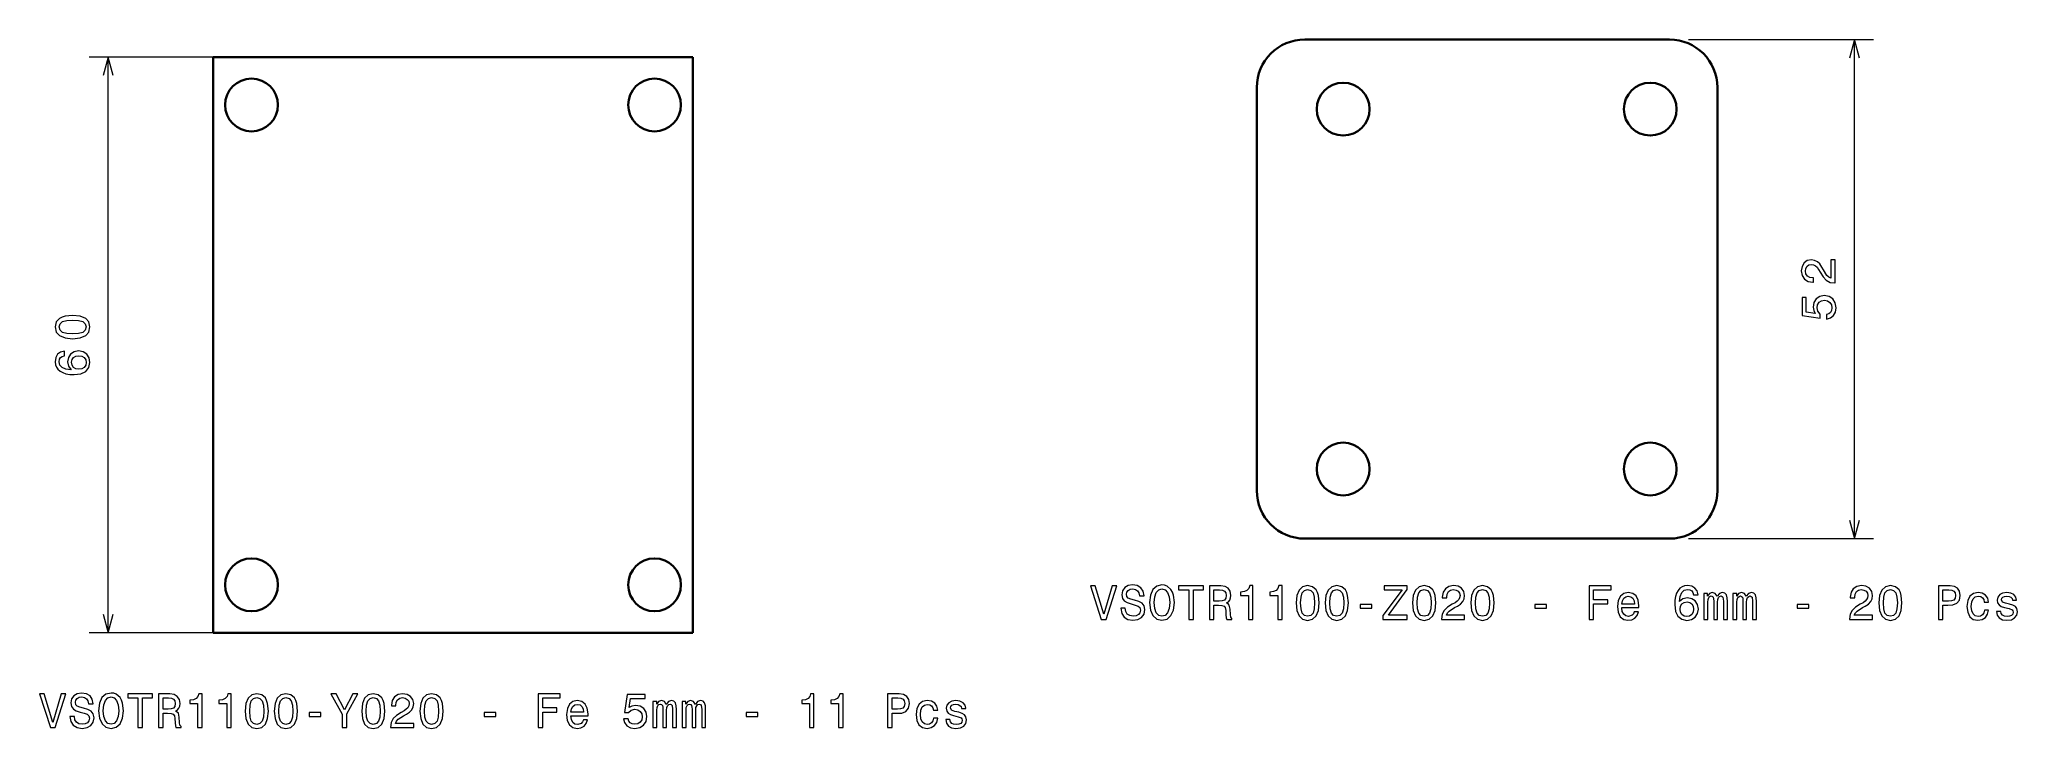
# Model space of a CAD drawing. Extents: x 105 to 312, y 65 to 137.
import ezdxf

# ---------------------------------------------------------------- set-up
doc = ezdxf.new("R2010")
doc.units = 0

msp = doc.modelspace()

# ---------------------------------------------------------------- linework, layer by layer
at = {"color": 7, "lineweight": 35}
for p, q in [((275.25, 136.82), (237.25, 136.82)), ((123.5, 135), (123.5, 75)), ((163.5, 135), (133.5, 135)), ((173.5, 75), (173.5, 135)), ((232.25, 95.32), (232.25, 126.32)), ((280.25, 95.32), (280.25, 126.32)), ((237.25, 84.82), (275.25, 84.82)), ((163.5, 75), (133.5, 75))]:
    msp.add_line(p, q, dxfattribs=at)
at = {"color": 7, "lineweight": 13, "ltscale": 0.481663}
for p, q in [((277.25, 136.82), (296.52, 136.82)), ((277.25, 84.82), (296.52, 84.82))]:
    msp.add_line(p, q, dxfattribs=at)
at = {"color": 7, "lineweight": 13}
for p, q in [((294.52, 84.82), (294.52, 136.82)), ((131.5, 135), (110.57, 135)), ((112.57, 75), (112.57, 135)), ((131.5, 75), (110.57, 75))]:
    msp.add_line(p, q, dxfattribs=at)
at = {"color": 7, "lineweight": 35, "ltscale": 0.25}
for p, q in [((133.5, 135), (123.5, 135)), ((173.5, 135), (163.5, 135)), ((123.5, 75), (133.5, 75)), ((163.5, 75), (173.5, 75))]:
    msp.add_line(p, q, dxfattribs=at)
at = {"color": 7, "lineweight": 35, "ltscale": 0.1375}
for p, q in [((232.25, 131.82), (232.25, 126.32)), ((280.25, 126.32), (280.25, 131.82)), ((232.25, 95.32), (232.25, 89.82)), ((280.25, 89.82), (280.25, 95.32))]:
    msp.add_line(p, q, dxfattribs=at)
at = {"color": 7, "lineweight": 13}
for points in [[(295.04, 134.89), (294.52, 136.82), (294, 134.89)], [(113.09, 133.07), (112.57, 135), (112.05, 133.07)], [(294, 86.75), (294.52, 84.82), (295.04, 86.75)], [(112.05, 76.93), (112.57, 75), (113.09, 76.93)]]:
    msp.add_lwpolyline(points, dxfattribs=at)
for points in [[(292.52, 111.46), (292.52, 113.86), (292.08, 113.86), (292.08, 111.96), (291.85, 112.07), (291.65, 112.25), (291.29, 112.81), (291.14, 113.1), (290.92, 113.44), (290.67, 113.67), (290.37, 113.81), (290.04, 113.86), (289.61, 113.78), (289.28, 113.54), (289.07, 113.17), (288.99, 112.71), (289.08, 112.22), (289.32, 111.85), (289.69, 111.62), (290.19, 111.54), (290.26, 111.54), (290.26, 111.99), (290.22, 111.99), (289.88, 112.04), (289.63, 112.18), (289.47, 112.39), (289.41, 112.68), (289.46, 112.97), (289.59, 113.19), (289.78, 113.33), (290.03, 113.38), (290.26, 113.35), (290.46, 113.25), (290.63, 113.09), (290.78, 112.87), (290.94, 112.57), (291.26, 112.08), (291.59, 111.73), (291.99, 111.52), (292.5, 111.46)], [(291.6, 107.7), (292.02, 107.81), (292.34, 108.06), (292.54, 108.42), (292.62, 108.88), (292.53, 109.39), (292.28, 109.79), (291.89, 110.04), (291.38, 110.14), (290.91, 110.05), (290.55, 109.81), (290.31, 109.43), (290.22, 108.94), (290.28, 108.57), (290.45, 108.27), (289.51, 108.42), (289.51, 109.95), (289.09, 109.95), (289.09, 108.08), (290.95, 107.8), (290.95, 108.2), (290.71, 108.5), (290.63, 108.87), (290.68, 109.19), (290.84, 109.44), (291.09, 109.6), (291.41, 109.65), (291.73, 109.6), (291.97, 109.43), (292.13, 109.19), (292.18, 108.87), (292.15, 108.6), (292.03, 108.39), (291.85, 108.24), (291.6, 108.17)], [(108.86, 105.65), (109.65, 105.73), (110.22, 105.97), (110.56, 106.34), (110.67, 106.87), (110.56, 107.39), (110.22, 107.77), (109.65, 108), (108.86, 108.08), (108.07, 108), (107.76, 107.9), (107.5, 107.77), (107.16, 107.39), (107.04, 106.87), (107.16, 106.34), (107.51, 105.97), (108.07, 105.73)], [(108.86, 106.14), (108.25, 106.18), (107.81, 106.3), (107.55, 106.53), (107.46, 106.87), (107.55, 107.2), (107.81, 107.43), (108.25, 107.55), (108.86, 107.59), (109.47, 107.55), (109.91, 107.43), (110.17, 107.2), (110.26, 106.87), (110.17, 106.53), (109.91, 106.3), (109.47, 106.18)], [(108.01, 104.34), (107.6, 104.25), (107.3, 104.02), (107.11, 103.68), (107.04, 103.24), (107.08, 102.94), (107.17, 102.68), (107.33, 102.46), (107.55, 102.26), (107.83, 102.11), (108.17, 102), (108.57, 101.93), (109.02, 101.91), (109.73, 101.99), (110.25, 102.24), (110.56, 102.64), (110.67, 103.18), (110.58, 103.67), (110.34, 104.04), (109.97, 104.29), (109.49, 104.37), (109.02, 104.29), (108.65, 104.05), (108.42, 103.7), (108.33, 103.25), (108.44, 102.77), (108.72, 102.42), (108.17, 102.49), (107.77, 102.65), (107.53, 102.9), (107.45, 103.24), (107.49, 103.5), (107.6, 103.69), (107.77, 103.81), (108.01, 103.88)], [(109.5, 103.88), (109.82, 103.83), (110.06, 103.69), (110.22, 103.46), (110.27, 103.18), (110.22, 102.88), (110.06, 102.65), (109.82, 102.51), (109.5, 102.46), (109.19, 102.51), (108.96, 102.65), (108.8, 102.88), (108.75, 103.2), (108.8, 103.47), (108.95, 103.69), (109.19, 103.83)], [(217.18, 79.91), (216.3, 76.93), (215.4, 79.91), (214.92, 79.91), (216.05, 76.4), (216.55, 76.4), (217.66, 79.91)], [(218.54, 77.56), (218.08, 77.56), (218.18, 77.02), (218.43, 76.63), (218.82, 76.39), (219.35, 76.31), (219.87, 76.39), (220.25, 76.61), (220.5, 76.96), (220.59, 77.42), (220.52, 77.83), (220.3, 78.1), (219.96, 78.27), (219.5, 78.4), (219.11, 78.5), (218.85, 78.61), (218.71, 78.77), (218.66, 79.02), (218.71, 79.25), (218.84, 79.42), (219.04, 79.54), (219.32, 79.58), (219.6, 79.53), (219.82, 79.39), (219.97, 79.17), (220.04, 78.86), (220.5, 78.86), (220.5, 78.87), (220.42, 79.34), (220.18, 79.7), (219.8, 79.92), (219.3, 79.99), (218.85, 79.92), (218.49, 79.71), (218.27, 79.38), (218.19, 78.95), (218.25, 78.58), (218.44, 78.32), (218.75, 78.15), (219.16, 78.02), (219.57, 77.9), (219.88, 77.79), (220.06, 77.63), (220.13, 77.37), (220.07, 77.1), (219.91, 76.9), (219.67, 76.77), (219.37, 76.73), (219.02, 76.79), (218.76, 76.95), (218.59, 77.21)], [(221.08, 78.15), (221.17, 77.37), (221.43, 76.79), (221.84, 76.43), (222.37, 76.31), (222.9, 76.43), (223.31, 76.79), (223.57, 77.37), (223.67, 78.15), (223.57, 78.93), (223.46, 79.25), (223.31, 79.51), (222.9, 79.87), (222.65, 79.96), (222.37, 80), (221.83, 79.87), (221.42, 79.52), (221.17, 78.94)], [(221.56, 78.15), (221.62, 78.76), (221.78, 79.21), (222.04, 79.48), (222.37, 79.58), (222.7, 79.48), (222.96, 79.21), (223.12, 78.76), (223.18, 78.15), (223.12, 77.54), (222.96, 77.09), (222.7, 76.82), (222.37, 76.73), (222.04, 76.82), (221.78, 77.09), (221.62, 77.54)], [(225.18, 76.4), (225.64, 76.4), (225.64, 79.48), (226.7, 79.48), (226.7, 79.9), (224.11, 79.9), (224.11, 79.48), (225.18, 79.48)], [(227.32, 76.4), (227.79, 76.4), (227.79, 77.88), (228.27, 77.88), (228.62, 77.86), (228.84, 77.79), (228.96, 77.63), (229.01, 77.33), (229.04, 76.88), (229.07, 76.58), (229.13, 76.4), (229.66, 76.4), (229.66, 76.5), (229.54, 76.64), (229.5, 76.9), (229.47, 77.47), (229.38, 77.89), (229.27, 78.02), (229.08, 78.11), (229.29, 78.24), (229.43, 78.41), (229.52, 78.64), (229.55, 78.9), (229.48, 79.33), (229.28, 79.65), (228.94, 79.84), (228.49, 79.9), (227.32, 79.9)], [(228.36, 79.47), (228.67, 79.44), (228.88, 79.35), (229.02, 79.17), (229.06, 78.89), (229.01, 78.6), (228.88, 78.42), (228.65, 78.33), (228.33, 78.31), (227.79, 78.31), (227.79, 79.47)], [(231.39, 76.4), (231.85, 76.4), (231.85, 79.93), (231.51, 79.93), (231.41, 79.62), (231.23, 79.41), (230.96, 79.29), (230.57, 79.25), (230.57, 78.89), (231.39, 78.89)], [(234.43, 76.4), (234.88, 76.4), (234.88, 79.93), (234.54, 79.93), (234.45, 79.62), (234.27, 79.41), (233.99, 79.29), (233.61, 79.25), (233.61, 78.89), (234.43, 78.89)], [(236.34, 78.11), (236.41, 77.32), (236.65, 76.76), (237.03, 76.41), (237.55, 76.3), (238.07, 76.41), (238.45, 76.76), (238.68, 77.32), (238.76, 78.11), (238.68, 78.9), (238.59, 79.21), (238.45, 79.47), (238.07, 79.81), (237.55, 79.93), (237.03, 79.81), (236.65, 79.46), (236.41, 78.9)], [(236.82, 78.11), (236.86, 78.72), (236.99, 79.16), (237.21, 79.42), (237.55, 79.51), (237.88, 79.42), (238.11, 79.16), (238.24, 78.72), (238.28, 78.11), (238.24, 77.5), (238.11, 77.06), (237.88, 76.8), (237.55, 76.72), (237.21, 76.8), (236.99, 77.06), (236.86, 77.5)], [(239.37, 78.11), (239.45, 77.32), (239.69, 76.76), (240.06, 76.41), (240.59, 76.3), (241.11, 76.41), (241.49, 76.76), (241.72, 77.32), (241.8, 78.11), (241.72, 78.9), (241.62, 79.21), (241.49, 79.47), (241.11, 79.81), (240.59, 79.93), (240.06, 79.81), (239.69, 79.46), (239.45, 78.9)], [(239.86, 78.11), (239.9, 78.72), (240.02, 79.16), (240.25, 79.42), (240.59, 79.51), (240.92, 79.42), (241.15, 79.16), (241.27, 78.72), (241.31, 78.11), (241.27, 77.5), (241.15, 77.06), (240.92, 76.8), (240.59, 76.72), (240.25, 76.8), (240.02, 77.06), (239.9, 77.5)], [(245.4, 76.4), (247.92, 76.4), (247.92, 76.83), (245.96, 76.83), (247.92, 79.5), (247.92, 79.9), (245.54, 79.9), (245.54, 79.48), (247.39, 79.48), (245.4, 76.81)], [(248.48, 78.11), (248.56, 77.32), (248.79, 76.76), (249.17, 76.41), (249.7, 76.3), (250.22, 76.41), (250.59, 76.76), (250.83, 77.32), (250.91, 78.11), (250.83, 78.9), (250.73, 79.21), (250.59, 79.47), (250.22, 79.81), (249.7, 79.93), (249.17, 79.81), (248.79, 79.46), (248.56, 78.9)], [(248.96, 78.11), (249.01, 78.72), (249.13, 79.16), (249.36, 79.42), (249.7, 79.51), (250.03, 79.42), (250.26, 79.16), (250.38, 78.72), (250.42, 78.11), (250.38, 77.5), (250.26, 77.06), (250.03, 76.8), (249.7, 76.72), (249.36, 76.8), (249.13, 77.06), (249.01, 77.5)], [(251.5, 76.4), (253.91, 76.4), (253.91, 76.84), (252.01, 76.84), (252.11, 77.07), (252.29, 77.27), (252.85, 77.63), (253.15, 77.78), (253.48, 78), (253.72, 78.25), (253.86, 78.55), (253.91, 78.88), (253.82, 79.31), (253.58, 79.64), (253.22, 79.85), (252.75, 79.93), (252.27, 79.84), (251.9, 79.6), (251.66, 79.23), (251.58, 78.73), (251.58, 78.66), (252.04, 78.66), (252.04, 78.7), (252.09, 79.04), (252.22, 79.29), (252.44, 79.45), (252.73, 79.51), (253.02, 79.46), (253.24, 79.33), (253.38, 79.14), (253.43, 78.89), (253.39, 78.66), (253.3, 78.46), (253.14, 78.29), (252.91, 78.14), (252.62, 77.98), (252.12, 77.66), (251.77, 77.33), (251.57, 76.93), (251.5, 76.42)], [(254.55, 78.11), (254.63, 77.32), (254.87, 76.76), (255.24, 76.41), (255.77, 76.3), (256.29, 76.41), (256.67, 76.76), (256.9, 77.32), (256.98, 78.11), (256.9, 78.9), (256.8, 79.21), (256.67, 79.47), (256.29, 79.81), (255.77, 79.93), (255.24, 79.81), (254.87, 79.46), (254.63, 78.9)], [(255.04, 78.11), (255.08, 78.72), (255.2, 79.16), (255.43, 79.42), (255.77, 79.51), (256.1, 79.42), (256.33, 79.16), (256.45, 78.72), (256.49, 78.11), (256.45, 77.5), (256.33, 77.06), (256.1, 76.8), (255.77, 76.72), (255.43, 76.8), (255.2, 77.06), (255.08, 77.5)], [(266.88, 76.4), (267.35, 76.4), (267.35, 78.01), (268.82, 78.01), (268.82, 78.43), (267.35, 78.43), (267.35, 79.48), (269.16, 79.48), (269.16, 79.9), (266.88, 79.9)], [(270.29, 77.63), (272.07, 77.63), (272.07, 77.83), (271.99, 78.41), (271.77, 78.85), (271.42, 79.11), (270.95, 79.21), (270.49, 79.11), (270.14, 78.82), (269.91, 78.36), (269.83, 77.76), (269.9, 77.14), (270.13, 76.68), (270.48, 76.4), (270.93, 76.31), (271.33, 76.37), (271.65, 76.54), (271.89, 76.82), (272.02, 77.18), (271.58, 77.18), (271.49, 76.98), (271.36, 76.83), (270.99, 76.71), (270.7, 76.76), (270.48, 76.94), (270.34, 77.22), (270.29, 77.61)], [(270.29, 78), (270.35, 78.35), (270.48, 78.61), (270.69, 78.76), (270.96, 78.82), (271.23, 78.76), (271.44, 78.61), (271.56, 78.35), (271.61, 78)], [(278.23, 78.96), (278.13, 79.37), (277.91, 79.67), (277.57, 79.86), (277.13, 79.93), (276.83, 79.89), (276.57, 79.8), (276.34, 79.64), (276.15, 79.42), (276, 79.14), (275.89, 78.8), (275.82, 78.4), (275.8, 77.96), (275.88, 77.24), (276.13, 76.72), (276.53, 76.41), (277.07, 76.3), (277.56, 76.39), (277.93, 76.63), (278.18, 77), (278.26, 77.48), (278.18, 77.96), (277.94, 78.32), (277.59, 78.56), (277.14, 78.64), (276.66, 78.54), (276.3, 78.25), (276.38, 78.8), (276.54, 79.2), (276.79, 79.44), (277.13, 79.52), (277.38, 79.48), (277.58, 79.37), (277.7, 79.2), (277.77, 78.96)], [(278.84, 76.4), (279.24, 76.4), (279.24, 78.21), (279.27, 78.49), (279.35, 78.68), (279.46, 78.8), (279.61, 78.84), (279.73, 78.8), (279.81, 78.7), (279.85, 78.53), (279.87, 78.3), (279.87, 76.4), (280.25, 76.4), (280.25, 78.21), (280.28, 78.48), (280.35, 78.68), (280.47, 78.8), (280.63, 78.84), (280.75, 78.8), (280.83, 78.7), (280.88, 78.3), (280.88, 76.4), (281.29, 76.4), (281.29, 78.27), (281.26, 78.66), (281.18, 78.96), (281.02, 79.14), (280.76, 79.21), (280.45, 79.11), (280.21, 78.81), (280.03, 79.1), (279.71, 79.21), (279.43, 79.11), (279.23, 78.82), (279.23, 79.11), (278.84, 79.11)], [(281.87, 76.4), (282.28, 76.4), (282.28, 78.21), (282.31, 78.49), (282.38, 78.68), (282.5, 78.8), (282.65, 78.84), (282.77, 78.8), (282.85, 78.7), (282.89, 78.53), (282.91, 78.3), (282.91, 76.4), (283.29, 76.4), (283.29, 78.21), (283.31, 78.48), (283.39, 78.68), (283.51, 78.8), (283.66, 78.84), (283.78, 78.8), (283.86, 78.7), (283.91, 78.3), (283.91, 76.4), (284.32, 76.4), (284.32, 78.27), (284.3, 78.66), (284.22, 78.96), (284.06, 79.14), (283.79, 79.21), (283.49, 79.11), (283.25, 78.81), (283.06, 79.1), (282.75, 79.21), (282.46, 79.11), (282.27, 78.82), (282.27, 79.11), (281.87, 79.11)], [(294.01, 76.4), (296.41, 76.4), (296.41, 76.84), (294.51, 76.84), (294.62, 77.07), (294.8, 77.27), (295.36, 77.63), (295.66, 77.78), (295.99, 78), (296.22, 78.25), (296.36, 78.55), (296.41, 78.88), (296.33, 79.31), (296.09, 79.64), (295.73, 79.85), (295.26, 79.93), (294.77, 79.84), (294.4, 79.6), (294.17, 79.23), (294.09, 78.73), (294.09, 78.66), (294.55, 78.66), (294.55, 78.7), (294.59, 79.04), (294.73, 79.29), (294.94, 79.45), (295.23, 79.51), (295.52, 79.46), (295.74, 79.33), (295.88, 79.14), (295.93, 78.89), (295.9, 78.66), (295.8, 78.46), (295.64, 78.29), (295.42, 78.14), (295.12, 77.98), (294.63, 77.66), (294.28, 77.33), (294.07, 76.93), (294.01, 76.42)], [(297.06, 78.11), (297.13, 77.32), (297.37, 76.76), (297.75, 76.41), (298.27, 76.3), (298.79, 76.41), (299.17, 76.76), (299.4, 77.32), (299.48, 78.11), (299.4, 78.9), (299.31, 79.21), (299.17, 79.47), (298.79, 79.81), (298.27, 79.93), (297.75, 79.81), (297.37, 79.46), (297.13, 78.9)], [(297.54, 78.11), (297.58, 78.72), (297.71, 79.16), (297.93, 79.42), (298.27, 79.51), (298.61, 79.42), (298.83, 79.16), (298.96, 78.72), (299, 78.11), (298.96, 77.5), (298.83, 77.06), (298.61, 76.8), (298.27, 76.72), (297.93, 76.8), (297.71, 77.06), (297.58, 77.5)], [(303.28, 76.4), (303.74, 76.4), (303.74, 77.88), (304.26, 77.88), (304.78, 77.91), (305.19, 78.08), (305.46, 78.42), (305.55, 78.89), (305.48, 79.33), (305.28, 79.65), (304.94, 79.84), (304.49, 79.9), (303.28, 79.9)], [(304.36, 79.47), (304.67, 79.44), (304.89, 79.35), (305.02, 79.17), (305.07, 78.89), (305.02, 78.6), (304.88, 78.42), (304.65, 78.33), (304.33, 78.31), (303.74, 78.31), (303.74, 79.47)], [(308.06, 78.21), (308.5, 78.21), (308.41, 78.62), (308.19, 78.93), (307.85, 79.13), (307.42, 79.21), (306.93, 79.11), (306.56, 78.82), (306.33, 78.36), (306.25, 77.75), (306.33, 77.14), (306.55, 76.68), (306.91, 76.4), (307.4, 76.31), (307.83, 76.38), (308.17, 76.59), (308.4, 76.93), (308.51, 77.37), (308.08, 77.37), (308.01, 77.09), (307.86, 76.88), (307.66, 76.75), (307.42, 76.71), (307.11, 76.77), (306.89, 76.97), (306.75, 77.3), (306.7, 77.76), (306.75, 78.22), (306.89, 78.55), (307.12, 78.75), (307.42, 78.82), (307.68, 78.77), (307.87, 78.66), (308.01, 78.47)], [(310.7, 77.98), (310.27, 78.08), (309.95, 78.2), (309.85, 78.43), (309.88, 78.6), (309.98, 78.72), (310.15, 78.8), (310.4, 78.83), (310.64, 78.8), (310.83, 78.71), (310.95, 78.57), (311, 78.39), (311.43, 78.39), (311.43, 78.4), (311.35, 78.73), (311.15, 78.98), (310.83, 79.15), (310.4, 79.21), (309.97, 79.15), (309.66, 78.98), (309.46, 78.73), (309.4, 78.42), (309.45, 78.12), (309.59, 77.91), (309.82, 77.75), (310.16, 77.65), (310.65, 77.53), (310.96, 77.4), (311.04, 77.3), (311.07, 77.15), (311.02, 76.96), (310.9, 76.82), (310.7, 76.73), (310.44, 76.7), (310.16, 76.73), (309.96, 76.84), (309.83, 77.01), (309.77, 77.24), (309.34, 77.24), (309.41, 76.84), (309.62, 76.55), (309.95, 76.37), (310.4, 76.31), (310.88, 76.37), (311.22, 76.55), (311.44, 76.83), (311.51, 77.2), (311.46, 77.52), (311.3, 77.73), (311.04, 77.88)], [(243.01, 77.56), (244.23, 77.56), (244.23, 77.96), (243.01, 77.96)], [(261.23, 77.56), (262.45, 77.56), (262.45, 77.96), (261.23, 77.96)], [(277.77, 77.47), (277.72, 77.15), (277.58, 76.91), (277.35, 76.75), (277.07, 76.7), (276.77, 76.75), (276.54, 76.91), (276.39, 77.15), (276.35, 77.47), (276.4, 77.78), (276.54, 78.02), (276.77, 78.17), (277.09, 78.22), (277.36, 78.17), (277.58, 78.02), (277.72, 77.78)], [(288.55, 77.56), (289.77, 77.56), (289.77, 77.96), (288.55, 77.96)], [(107.67, 68.64), (106.8, 65.66), (105.89, 68.64), (105.42, 68.64), (106.55, 65.14), (107.05, 65.14), (108.15, 68.64)], [(109.04, 66.29), (108.58, 66.29), (108.68, 65.76), (108.93, 65.37), (109.32, 65.13), (109.84, 65.04), (110.36, 65.12), (110.75, 65.35), (111, 65.69), (111.09, 66.15), (111.01, 66.57), (110.8, 66.83), (110.46, 67.01), (110, 67.14), (109.61, 67.24), (109.35, 67.35), (109.2, 67.51), (109.16, 67.76), (109.2, 67.99), (109.33, 68.16), (109.54, 68.28), (109.81, 68.32), (110.1, 68.27), (110.32, 68.13), (110.46, 67.9), (110.53, 67.59), (110.99, 67.59), (110.99, 67.61), (110.91, 68.08), (110.68, 68.43), (110.3, 68.65), (109.8, 68.73), (109.34, 68.65), (108.99, 68.44), (108.76, 68.11), (108.68, 67.69), (108.75, 67.31), (108.94, 67.06), (109.24, 66.88), (109.66, 66.75), (110.07, 66.64), (110.37, 66.53), (110.56, 66.36), (110.63, 66.1), (110.56, 65.83), (110.41, 65.63), (110.17, 65.51), (109.86, 65.47), (109.52, 65.52), (109.26, 65.68), (109.09, 65.95)], [(111.57, 66.89), (111.66, 66.1), (111.93, 65.52), (112.33, 65.16), (112.87, 65.04), (113.4, 65.16), (113.81, 65.52), (114.07, 66.1), (114.17, 66.89), (114.07, 67.67), (113.96, 67.99), (113.81, 68.25), (113.4, 68.61), (113.15, 68.7), (112.87, 68.73), (112.33, 68.61), (111.92, 68.26), (111.66, 67.68)], [(112.06, 66.89), (112.11, 67.5), (112.28, 67.95), (112.54, 68.22), (112.87, 68.32), (113.2, 68.22), (113.45, 67.94), (113.62, 67.49), (113.68, 66.89), (113.62, 66.28), (113.45, 65.83), (113.2, 65.56), (112.87, 65.47), (112.54, 65.56), (112.28, 65.83), (112.11, 66.27)], [(115.67, 65.14), (116.14, 65.14), (116.14, 68.22), (117.2, 68.22), (117.2, 68.64), (114.61, 68.64), (114.61, 68.22), (115.67, 68.22)], [(117.82, 65.14), (118.29, 65.14), (118.29, 66.62), (118.76, 66.62), (119.12, 66.6), (119.34, 66.53), (119.46, 66.36), (119.51, 66.07), (119.54, 65.61), (119.57, 65.32), (119.63, 65.14), (120.16, 65.14), (120.16, 65.23), (120.04, 65.38), (120, 65.64), (119.97, 66.2), (119.88, 66.62), (119.76, 66.75), (119.58, 66.85), (119.78, 66.97), (119.92, 67.15), (120.02, 67.37), (120.05, 67.64), (119.98, 68.06), (119.77, 68.38), (119.44, 68.57), (118.99, 68.64), (117.82, 68.64)], [(118.86, 68.21), (119.16, 68.18), (119.38, 68.08), (119.52, 67.91), (119.56, 67.63), (119.51, 67.34), (119.38, 67.16), (119.14, 67.07), (118.83, 67.05), (118.29, 67.05), (118.29, 68.21)], [(121.89, 65.14), (122.35, 65.14), (122.35, 68.66), (122, 68.66), (121.91, 68.36), (121.73, 68.15), (121.45, 68.03), (121.07, 67.99), (121.07, 67.63), (121.89, 67.63)], [(124.92, 65.14), (125.38, 65.14), (125.38, 68.66), (125.04, 68.66), (124.95, 68.36), (124.77, 68.15), (124.49, 68.03), (124.11, 67.99), (124.11, 67.63), (124.92, 67.63)], [(126.83, 66.85), (126.91, 66.06), (127.15, 65.49), (127.52, 65.15), (128.05, 65.04), (128.57, 65.15), (128.95, 65.49), (129.18, 66.06), (129.26, 66.85), (129.18, 67.64), (129.08, 67.95), (128.95, 68.21), (128.57, 68.55), (128.05, 68.66), (127.52, 68.55), (127.15, 68.2), (126.91, 67.64)], [(127.32, 66.85), (127.36, 67.46), (127.48, 67.9), (127.71, 68.15), (128.05, 68.25), (128.38, 68.15), (128.61, 67.9), (128.74, 67.46), (128.78, 66.85), (128.74, 66.23), (128.61, 65.79), (128.38, 65.54), (128.05, 65.45), (127.71, 65.54), (127.48, 65.79), (127.36, 66.23)], [(129.87, 66.85), (129.95, 66.06), (130.18, 65.49), (130.56, 65.15), (131.09, 65.04), (131.6, 65.15), (131.98, 65.49), (132.22, 66.06), (132.3, 66.85), (132.22, 67.64), (132.12, 67.95), (131.98, 68.21), (131.6, 68.55), (131.09, 68.66), (130.56, 68.55), (130.18, 68.2), (129.95, 67.64)], [(130.35, 66.85), (130.39, 67.46), (130.52, 67.9), (130.75, 68.15), (131.09, 68.25), (131.42, 68.15), (131.65, 67.9), (131.77, 67.46), (131.81, 66.85), (131.77, 66.23), (131.65, 65.79), (131.42, 65.54), (131.09, 65.45), (130.75, 65.54), (130.52, 65.79), (130.39, 66.23)], [(137.42, 65.14), (137.42, 66.56), (138.57, 68.64), (138.05, 68.64), (137.18, 66.98), (136.31, 68.64), (135.75, 68.64), (136.95, 66.53), (136.95, 65.14)], [(138.98, 66.85), (139.05, 66.06), (139.29, 65.49), (139.67, 65.15), (140.19, 65.04), (140.71, 65.15), (141.09, 65.49), (141.32, 66.06), (141.4, 66.85), (141.32, 67.64), (141.23, 67.95), (141.09, 68.21), (140.71, 68.55), (140.19, 68.66), (139.67, 68.55), (139.29, 68.2), (139.05, 67.64)], [(139.46, 66.85), (139.5, 67.46), (139.63, 67.9), (139.86, 68.15), (140.19, 68.25), (140.53, 68.15), (140.75, 67.9), (140.88, 67.46), (140.92, 66.85), (140.88, 66.23), (140.75, 65.79), (140.53, 65.54), (140.19, 65.45), (139.86, 65.54), (139.63, 65.79), (139.5, 66.23)], [(142, 65.14), (144.4, 65.14), (144.4, 65.57), (142.5, 65.57), (142.61, 65.81), (142.79, 66.01), (143.35, 66.36), (143.65, 66.52), (143.98, 66.73), (144.22, 66.98), (144.35, 67.28), (144.4, 67.62), (144.32, 68.04), (144.08, 68.38), (143.72, 68.59), (143.25, 68.66), (142.77, 68.58), (142.4, 68.34), (142.16, 67.96), (142.08, 67.46), (142.08, 67.39), (142.54, 67.39), (142.54, 67.43), (142.58, 67.78), (142.72, 68.03), (142.94, 68.19), (143.22, 68.25), (143.52, 68.2), (143.73, 68.07), (143.88, 67.87), (143.93, 67.63), (143.89, 67.39), (143.79, 67.2), (143.63, 67.03), (143.41, 66.87), (143.11, 66.71), (142.62, 66.4), (142.27, 66.07), (142.06, 65.66), (142, 65.15)], [(145.05, 66.85), (145.13, 66.06), (145.36, 65.49), (145.74, 65.15), (146.27, 65.04), (146.78, 65.15), (147.16, 65.49), (147.4, 66.06), (147.48, 66.85), (147.4, 67.64), (147.3, 67.95), (147.16, 68.21), (146.78, 68.55), (146.27, 68.66), (145.74, 68.55), (145.36, 68.2), (145.13, 67.64)], [(145.53, 66.85), (145.57, 67.46), (145.7, 67.9), (145.93, 68.15), (146.27, 68.25), (146.6, 68.15), (146.83, 67.9), (146.95, 67.46), (146.99, 66.85), (146.95, 66.23), (146.83, 65.79), (146.6, 65.54), (146.27, 65.45), (145.93, 65.54), (145.7, 65.79), (145.57, 66.23)], [(157.38, 65.14), (157.84, 65.14), (157.84, 66.75), (159.32, 66.75), (159.32, 67.17), (157.84, 67.17), (157.84, 68.22), (159.66, 68.22), (159.66, 68.64), (157.38, 68.64)], [(166.27, 66.05), (166.38, 65.64), (166.62, 65.32), (166.99, 65.11), (167.45, 65.04), (167.96, 65.13), (168.36, 65.38), (168.61, 65.77), (168.71, 66.27), (168.62, 66.74), (168.38, 67.11), (168, 67.35), (167.51, 67.43), (167.13, 67.37), (166.84, 67.21), (166.98, 68.15), (168.52, 68.15), (168.52, 68.56), (166.65, 68.56), (166.37, 66.71), (166.77, 66.71), (167.06, 66.94), (167.44, 67.03), (167.76, 66.97), (168.01, 66.81), (168.16, 66.57), (168.22, 66.25), (168.16, 65.93), (168, 65.68), (167.75, 65.53), (167.44, 65.47), (167.17, 65.51), (166.96, 65.62), (166.81, 65.8), (166.74, 66.05)], [(185.64, 65.14), (186.1, 65.14), (186.1, 68.66), (185.76, 68.66), (185.67, 68.36), (185.49, 68.15), (185.21, 68.03), (184.83, 67.99), (184.83, 67.63), (185.64, 67.63)], [(188.68, 65.14), (189.14, 65.14), (189.14, 68.66), (188.8, 68.66), (188.7, 68.36), (188.52, 68.15), (188.25, 68.03), (187.86, 67.99), (187.86, 67.63), (188.68, 67.63)], [(193.78, 65.14), (194.24, 65.14), (194.24, 66.62), (194.76, 66.62), (195.28, 66.64), (195.69, 66.82), (195.96, 67.16), (196.05, 67.63), (195.98, 68.06), (195.77, 68.38), (195.44, 68.57), (194.99, 68.64), (193.78, 68.64)], [(194.86, 68.21), (195.16, 68.18), (195.39, 68.08), (195.52, 67.91), (195.56, 67.63), (195.51, 67.34), (195.38, 67.16), (195.14, 67.07), (194.83, 67.05), (194.24, 67.05), (194.24, 68.21)], [(133.51, 66.29), (134.73, 66.29), (134.73, 66.69), (133.51, 66.69)], [(151.73, 66.29), (152.95, 66.29), (152.95, 66.69), (151.73, 66.69)], [(160.79, 66.36), (162.57, 66.36), (162.57, 66.57), (162.49, 67.15), (162.27, 67.58), (161.91, 67.85), (161.45, 67.94), (160.99, 67.84), (160.63, 67.56), (160.41, 67.1), (160.33, 66.5), (160.4, 65.88), (160.63, 65.42), (160.98, 65.14), (161.43, 65.04), (161.82, 65.11), (162.15, 65.28), (162.38, 65.55), (162.52, 65.92), (162.08, 65.92), (161.99, 65.71), (161.86, 65.56), (161.49, 65.44), (161.2, 65.5), (160.98, 65.67), (160.84, 65.96), (160.79, 66.35)], [(160.79, 66.74), (160.85, 67.09), (160.98, 67.34), (161.19, 67.5), (161.46, 67.55), (161.73, 67.5), (161.93, 67.34), (162.06, 67.09), (162.11, 66.74)], [(169.33, 65.14), (169.74, 65.14), (169.74, 66.95), (169.77, 67.22), (169.84, 67.42), (169.96, 67.53), (170.11, 67.58), (170.23, 67.54), (170.31, 67.44), (170.35, 67.27), (170.37, 67.04), (170.37, 65.14), (170.75, 65.14), (170.75, 66.95), (170.78, 67.22), (170.85, 67.41), (170.97, 67.53), (171.12, 67.58), (171.24, 67.54), (171.33, 67.44), (171.38, 67.04), (171.38, 65.14), (171.78, 65.14), (171.78, 67.01), (171.76, 67.4), (171.68, 67.7), (171.52, 67.88), (171.25, 67.94), (170.95, 67.84), (170.71, 67.55), (170.52, 67.84), (170.21, 67.94), (169.92, 67.84), (169.73, 67.56), (169.73, 67.85), (169.33, 67.85)], [(172.37, 65.14), (172.78, 65.14), (172.78, 66.95), (172.8, 67.22), (172.88, 67.42), (172.99, 67.53), (173.15, 67.58), (173.27, 67.54), (173.35, 67.44), (173.39, 67.27), (173.4, 67.04), (173.4, 65.14), (173.79, 65.14), (173.79, 66.95), (173.81, 67.22), (173.89, 67.41), (174.01, 67.53), (174.16, 67.58), (174.28, 67.54), (174.36, 67.44), (174.41, 67.04), (174.41, 65.14), (174.82, 65.14), (174.82, 67.01), (174.8, 67.4), (174.71, 67.7), (174.55, 67.88), (174.29, 67.94), (173.98, 67.84), (173.75, 67.55), (173.56, 67.84), (173.25, 67.94), (172.96, 67.84), (172.76, 67.56), (172.76, 67.85), (172.37, 67.85)], [(179.05, 66.29), (180.27, 66.29), (180.27, 66.69), (179.05, 66.69)], [(198.56, 66.95), (199, 66.95), (198.91, 67.35), (198.69, 67.67), (198.35, 67.87), (197.91, 67.94), (197.43, 67.84), (197.06, 67.56), (196.83, 67.1), (196.75, 66.49), (196.82, 65.88), (197.05, 65.42), (197.41, 65.14), (197.9, 65.04), (198.33, 65.12), (198.67, 65.33), (198.9, 65.66), (199, 66.11), (198.58, 66.11), (198.5, 65.82), (198.36, 65.61), (198.16, 65.48), (197.91, 65.44), (197.61, 65.51), (197.38, 65.71), (197.25, 66.04), (197.2, 66.5), (197.25, 66.95), (197.39, 67.28), (197.62, 67.48), (197.91, 67.55), (198.18, 67.51), (198.37, 67.39), (198.5, 67.2)], [(201.2, 66.72), (200.77, 66.82), (200.45, 66.93), (200.34, 67.17), (200.37, 67.34), (200.48, 67.46), (200.65, 67.53), (200.9, 67.56), (201.14, 67.53), (201.32, 67.44), (201.44, 67.31), (201.49, 67.13), (201.93, 67.13), (201.93, 67.14), (201.85, 67.46), (201.65, 67.72), (201.32, 67.88), (200.9, 67.94), (200.47, 67.88), (200.16, 67.72), (199.96, 67.47), (199.9, 67.16), (199.95, 66.85), (200.09, 66.64), (200.32, 66.49), (200.66, 66.38), (201.15, 66.26), (201.45, 66.14), (201.53, 66.04), (201.56, 65.89), (201.52, 65.7), (201.4, 65.56), (201.2, 65.47), (200.94, 65.44), (200.66, 65.47), (200.46, 65.57), (200.32, 65.74), (200.27, 65.98), (199.84, 65.98), (199.91, 65.58), (200.12, 65.29), (200.44, 65.11), (200.9, 65.04), (201.37, 65.11), (201.72, 65.29), (201.93, 65.57), (202.01, 65.94), (201.95, 66.25), (201.8, 66.47), (201.54, 66.61)]]:
    msp.add_lwpolyline(points, close=True, dxfattribs=at)
at = {"color": 7, "lineweight": 35}
for centre in [(127.5, 130), (169.5, 130), (241.25, 129.57), (273.25, 129.57), (241.25, 92.07), (273.25, 92.07), (127.5, 80), (169.5, 80)]:
    msp.add_circle(centre, 2.75, dxfattribs=at)
for centre, start, end in [((237.25, 131.82), 90, 180), ((275.25, 131.82), 0, 90), ((237.25, 89.82), 180, 270), ((275.25, 89.82), 270, 360)]:
    msp.add_arc(centre, 5, start, end, dxfattribs=at)

doc.saveas('drawing.dxf')
